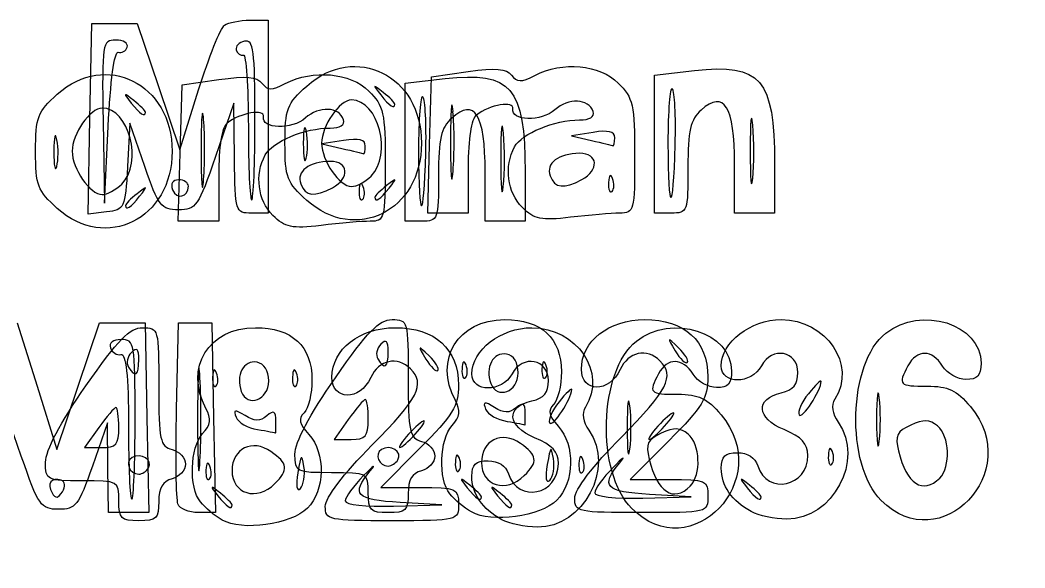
# Model space of a CAD drawing. Extents: x 2.03 to 5.39, y 7.1 to 8.91.
# Drawn here: x 4.788 to 5.291, y 7.105 to 7.379 of the extents above; entities that cross this region are included whole.
import ezdxf

# ---------------------------------------------------------------- set-up
doc = ezdxf.new("R2010")
doc.units = 0
doc.layers.add('Layer_1', color=7, linetype='CONTINUOUS')

msp = doc.modelspace()

# ---------------------------------------------------------------- linework, layer by layer
at = {"layer": 'Layer_1', "color": 7}
for p, q in [((4.823077, 7.329734), (4.824003, 7.377465)), ((4.824003, 7.377465), (4.835389, 7.377465)), ((4.835389, 7.377465), (4.846775, 7.377465)), ((4.846775, 7.377465), (4.85743, 7.345798)), ((4.90317, 7.37908), (4.912337, 7.379136)), ((4.912337, 7.379136), (4.912337, 7.330802)), ((4.837252, 7.363048), (4.837253, 7.363048)), ((4.994003, 7.350719), (5.012316, 7.353348)), ((5.10567, 7.351603), (5.125595, 7.353858)), ((4.868233, 7.312544), (4.869183, 7.346671)), ((4.869183, 7.346671), (4.887496, 7.3493)), ((4.98085, 7.347555), (5.000775, 7.34981)), ((4.98085, 7.312986), (4.98085, 7.347555)), ((4.993053, 7.316592), (4.994003, 7.350719)), ((5.10567, 7.317034), (5.10567, 7.351603)), ((4.85743, 7.345798), (4.868084, 7.314131)), ((4.868084, 7.314131), (4.877452, 7.344131)), ((4.895148, 7.337469), (4.885961, 7.310802)), ((4.895409, 7.309969), (4.895148, 7.337469)), ((4.97567, 7.337056), (4.97567, 7.337056)), ((4.85085, 7.333008), (4.85085, 7.333008)), ((5.004757, 7.333398), (5.004772, 7.333398)), ((4.822151, 7.282009), (4.823078, 7.329739)), ((4.823078, 7.329739), (4.823077, 7.329734)), ((4.829668, 7.328298), (4.830332, 7.287465)), ((4.843048, 7.327469), (4.841859, 7.305802)), ((4.850476, 7.305802), (4.843048, 7.327469)), ((4.879937, 7.32935), (4.879952, 7.32935)), ((4.90567, 7.329376), (4.90567, 7.329376)), ((4.912337, 7.330802), (4.912337, 7.282469)), ((5.154793, 7.326544), (5.154781, 7.326544)), ((4.830332, 7.287465), (4.832167, 7.325798)), ((4.93136, 7.323259), (4.93136, 7.323259)), ((5.029973, 7.322496), (5.029961, 7.322496)), ((5.074836, 7.322903), (5.064003, 7.321164)), ((4.80654, 7.31921), (4.806541, 7.31921)), ((4.950016, 7.318855), (4.939183, 7.317116)), ((4.939183, 7.317116), (4.949183, 7.314827)), ((4.992103, 7.282465), (4.993053, 7.316592)), ((5.064003, 7.321164), (5.074003, 7.318875)), ((5.08567, 7.32022), (5.08567, 7.32022)), ((5.10567, 7.282465), (5.10567, 7.317034)), ((5.10567, 7.317034), (5.10567, 7.317034)), ((5.115963, 7.316782), (5.115963, 7.316782)), ((4.867283, 7.278417), (4.868233, 7.312544)), ((4.96085, 7.316172), (4.96085, 7.316172)), ((4.98085, 7.278416), (4.98085, 7.312986)), ((4.98085, 7.312986), (4.98085, 7.312986)), ((4.991143, 7.312734), (4.991143, 7.312734)), ((5.14567, 7.282465), (5.14567, 7.307056)), ((5.16567, 7.307248), (5.16567, 7.282465)), ((5.012336, 7.30539), (5.012336, 7.282465)), ((5.02085, 7.278416), (5.02085, 7.303008)), ((5.04085, 7.303199), (5.04085, 7.278416)), ((4.838945, 7.296987), (4.838945, 7.296987)), ((4.887516, 7.301342), (4.887516, 7.278417)), ((4.963765, 7.301036), (4.963765, 7.301036)), ((5.069222, 7.299248), (5.069222, 7.299248)), ((5.084614, 7.299756), (5.084613, 7.299756)), ((4.872336, 7.295995), (4.872336, 7.295995)), ((4.944402, 7.2952), (4.944402, 7.2952)), ((4.959794, 7.295708), (4.959793, 7.295708)), ((4.972762, 7.294964), (4.972762, 7.294964)), ((4.847942, 7.290916), (4.847942, 7.290916)), ((4.931556, 7.288857), (4.931556, 7.288857)), ((4.806736, 7.284809), (4.806736, 7.284809)), ((4.831411, 7.283072), (4.822151, 7.282009)), ((4.912337, 7.282469), (4.904003, 7.282469)), ((4.914598, 7.281335), (4.914598, 7.281334)), ((5.00222, 7.282465), (4.992103, 7.282465)), ((5.012336, 7.282465), (5.00222, 7.282465)), ((5.039418, 7.285383), (5.039418, 7.285382)), ((5.114003, 7.282465), (5.10567, 7.282465)), ((5.15567, 7.282465), (5.14567, 7.282465)), ((5.16567, 7.282465), (5.15567, 7.282465)), ((4.8774, 7.278417), (4.867283, 7.278417)), ((4.887516, 7.278417), (4.8774, 7.278417)), ((4.989183, 7.278416), (4.98085, 7.278416)), ((5.03085, 7.278416), (5.02085, 7.278416)), ((5.04085, 7.278416), (5.03085, 7.278416)), ((4.786699, 7.227464), (4.796639, 7.195798)), ((4.817238, 7.195798), (4.827897, 7.227464)), ((4.827897, 7.227464), (4.839283, 7.227464)), ((4.839283, 7.227464), (4.850669, 7.227464)), ((4.850669, 7.227464), (4.851594, 7.179964)), ((4.866398, 7.184307), (4.867336, 7.227464)), ((4.867336, 7.227464), (4.875669, 7.227464)), ((4.875669, 7.227464), (4.884003, 7.227464)), ((4.884003, 7.227464), (4.884927, 7.179964)), ((4.972336, 7.213131), (4.972336, 7.213131)), ((4.992779, 7.210995), (4.992779, 7.210995)), ((5.117599, 7.215043), (5.117599, 7.215043)), ((4.847516, 7.209083), (4.847516, 7.209083)), ((5.01128, 7.206422), (5.01128, 7.206422)), ((5.05128, 7.206422), (5.05128, 7.206422)), ((4.88646, 7.202374), (4.88646, 7.202374)), ((4.92646, 7.202374), (4.92646, 7.202374)), ((5.037336, 7.202464), (5.037336, 7.202464)), ((4.796639, 7.195798), (4.806579, 7.164131)), ((4.806579, 7.164131), (4.817238, 7.195798)), ((4.878138, 7.199964), (4.878138, 7.199964)), ((4.912516, 7.198416), (4.912516, 7.198416)), ((5.189003, 7.198214), (5.189003, 7.198214)), ((5.064183, 7.194166), (5.064183, 7.194166)), ((4.788712, 7.160798), (4.779525, 7.187464)), ((5.093261, 7.185916), (5.093261, 7.185916)), ((5.218081, 7.189964), (5.218081, 7.189964)), ((5.040908, 7.182278), (5.040907, 7.182279)), ((4.831815, 7.177464), (4.824291, 7.155798)), ((4.832075, 7.154964), (4.831815, 7.177464)), ((4.84567, 7.179131), (4.84567, 7.179131)), ((4.851594, 7.179964), (4.852518, 7.132464)), ((4.884927, 7.179964), (4.885852, 7.132464)), ((4.916088, 7.17823), (4.916087, 7.178231)), ((4.952336, 7.179131), (4.945216, 7.169131)), ((4.962336, 7.179131), (4.962336, 7.179131)), ((5.11067, 7.175797), (5.11067, 7.175797)), ((4.827516, 7.175083), (4.820396, 7.165083)), ((4.837516, 7.175083), (4.837516, 7.175083)), ((4.98585, 7.171749), (4.98585, 7.171749)), ((4.945216, 7.169131), (4.953776, 7.169131)), ((5.11287, 7.168597), (5.093403, 7.14913)), ((4.820396, 7.165083), (4.828956, 7.165083)), ((4.98805, 7.164549), (4.968583, 7.145082)), ((5.194614, 7.163089), (5.194613, 7.163089)), ((4.883127, 7.155707), (4.883126, 7.155707)), ((4.930173, 7.155532), (4.930173, 7.155532)), ((4.977194, 7.1589), (4.977194, 7.1589)), ((5.007947, 7.159755), (5.007946, 7.159755)), ((5.054993, 7.15958), (5.054993, 7.15958)), ((5.069794, 7.159041), (5.069793, 7.159041)), ((4.832335, 7.132464), (4.832075, 7.154964)), ((4.852374, 7.154852), (4.852374, 7.154852)), ((5.040431, 7.151036), (5.040431, 7.151036)), ((4.808688, 7.148645), (4.808688, 7.148645)), ((4.915611, 7.146987), (4.915611, 7.146987)), ((5.093403, 7.14913), (5.11287, 7.14913)), ((5.123516, 7.14575), (5.123516, 7.145749)), ((5.248336, 7.149798), (5.248336, 7.149797)), ((4.962336, 7.142464), (4.962336, 7.142464)), ((4.968583, 7.145082), (4.98805, 7.145082)), ((5.124003, 7.140415), (5.10317, 7.141599)), ((5.10317, 7.141599), (5.10317, 7.141599)), ((4.837516, 7.138416), (4.837516, 7.138416)), ((4.867126, 7.136807), (4.867127, 7.136807)), ((4.894183, 7.136341), (4.894183, 7.136341)), ((4.94085, 7.135566), (4.94085, 7.135567)), ((4.975016, 7.135725), (4.999183, 7.136367)), ((4.999183, 7.136367), (4.97835, 7.137551)), ((4.97835, 7.137551), (4.97835, 7.137551)), ((5.019003, 7.140389), (5.019003, 7.140389)), ((5.034183, 7.136341), (5.034183, 7.136341)), ((5.06567, 7.139615), (5.06567, 7.139615)), ((5.099836, 7.139773), (5.124003, 7.140415)), ((5.159003, 7.140389), (5.159003, 7.140389)), ((5.219032, 7.138589), (5.219032, 7.138589)), ((4.842426, 7.132464), (4.832335, 7.132464)), ((4.852518, 7.132464), (4.842426, 7.132464)), ((4.885852, 7.132464), (4.877322, 7.132464)), ((5.014002, 7.132789), (5.014003, 7.132789)), ((5.094212, 7.13454), (5.094212, 7.134541)), ((5.154003, 7.132975), (5.154003, 7.13298)), ((4.889182, 7.128741), (4.889183, 7.128741)), ((5.029183, 7.128927), (5.029183, 7.128932))]:
    msp.add_line(p, q, dxfattribs=at)
for points in [[(4.890412, 7.37658), (4.892387, 7.377927), (4.898128, 7.379052), (4.90317, 7.37908)], [(4.877452, 7.344131), (4.882604, 7.360631), (4.888436, 7.375233), (4.890412, 7.37658)], [(4.835947, 7.369131), (4.829252, 7.369131), (4.829027, 7.367666), (4.829668, 7.328298)], [(4.841697, 7.365548), (4.842354, 7.367519), (4.839767, 7.369131), (4.835947, 7.369131)], [(4.900494, 7.368542), (4.897647, 7.36795), (4.895772, 7.365965), (4.896327, 7.364131)], [(4.90567, 7.329376), (4.90567, 7.363997), (4.904946, 7.369469), (4.900494, 7.368542)], [(4.931556, 7.346071), (4.955908, 7.36783), (4.989003, 7.351349), (4.989003, 7.317464)], [(4.806736, 7.342023), (4.831088, 7.363781), (4.864183, 7.347301), (4.864183, 7.313416)], [(4.832167, 7.325798), (4.833251, 7.348417), (4.835335, 7.363687), (4.837252, 7.363048)], [(4.837253, 7.363048), (4.839041, 7.362452), (4.841041, 7.363577), (4.841697, 7.365548)], [(4.896327, 7.364131), (4.896883, 7.362298), (4.898461, 7.361173), (4.899836, 7.361631)], [(4.899836, 7.361631), (4.901211, 7.362089), (4.902336, 7.345965), (4.902336, 7.325798)], [(5.04567, 7.351413), (5.059618, 7.358588), (5.078204, 7.3569), (5.087488, 7.347616)], [(5.125595, 7.353858), (5.158803, 7.357615), (5.16567, 7.349628), (5.16567, 7.307248)], [(4.92085, 7.347365), (4.934798, 7.35454), (4.953384, 7.352852), (4.962668, 7.343568)], [(5.000775, 7.34981), (5.033983, 7.353567), (5.04085, 7.34558), (5.04085, 7.303199)], [(5.012316, 7.353348), (5.026106, 7.355328), (5.031456, 7.354884), (5.033982, 7.351552)], [(4.887496, 7.3493), (4.901286, 7.35128), (4.906636, 7.350836), (4.909162, 7.347504)], [(4.909162, 7.347504), (4.911915, 7.343873), (4.914012, 7.343848), (4.92085, 7.347365)], [(4.969836, 7.342889), (4.964549, 7.347036), (4.964432, 7.346918), (4.968578, 7.341631)], [(5.033982, 7.351552), (5.036735, 7.347921), (5.038832, 7.347896), (5.04567, 7.351413)], [(5.087488, 7.347616), (5.094898, 7.340206), (5.09567, 7.336748), (5.09567, 7.310949)], [(4.79585, 7.313416), (4.79585, 7.330528), (4.79687, 7.333207), (4.806736, 7.342023)], [(4.845016, 7.338841), (4.839729, 7.342987), (4.839612, 7.34287), (4.843758, 7.337583)], [(4.92067, 7.317464), (4.92067, 7.334576), (4.92169, 7.337255), (4.931556, 7.346071)], [(4.962668, 7.343568), (4.970078, 7.336158), (4.97085, 7.3327), (4.97085, 7.306901)], [(4.968578, 7.341631), (4.972932, 7.336078), (4.97567, 7.334313), (4.97567, 7.337056)], [(4.97567, 7.337056), (4.97567, 7.337748), (4.973045, 7.340373), (4.969836, 7.342889)], [(4.989671, 7.340706), (4.988486, 7.341892), (4.987516, 7.329611), (4.987516, 7.313417)], [(5.114491, 7.344754), (5.113306, 7.34594), (5.112336, 7.33366), (5.112336, 7.317465)], [(5.115963, 7.316782), (5.116339, 7.330981), (5.115676, 7.343569), (5.114491, 7.344754)], [(5.14567, 7.307056), (5.14567, 7.335846), (5.140365, 7.344413), (5.12894, 7.334075)], [(4.843758, 7.337583), (4.848112, 7.33203), (4.85085, 7.330264), (4.85085, 7.333008)], [(4.85085, 7.333008), (4.85085, 7.3337), (4.848225, 7.336325), (4.845016, 7.338841)], [(4.879952, 7.32935), (4.879253, 7.337086), (4.878689, 7.329917), (4.8787, 7.313416)], [(4.953954, 7.339131), (4.947958, 7.339131), (4.939003, 7.326153), (4.939003, 7.317464)], [(4.963765, 7.301036), (4.974524, 7.311795), (4.967484, 7.339131), (4.953954, 7.339131)], [(4.991143, 7.312734), (4.991519, 7.326933), (4.990856, 7.339521), (4.989671, 7.340706)], [(5.004772, 7.333398), (5.004073, 7.341134), (5.003509, 7.333965), (5.00352, 7.317464)], [(5.02085, 7.303008), (5.02085, 7.331798), (5.015545, 7.340365), (5.00412, 7.330027)], [(5.034722, 7.334702), (5.035531, 7.338915), (5.023174, 7.336794), (5.016503, 7.331575)], [(5.074838, 7.333297), (5.072667, 7.339818), (5.062459, 7.340275), (5.055697, 7.334155)], [(4.829134, 7.335083), (4.823138, 7.335083), (4.814183, 7.322105), (4.814183, 7.313416)], [(4.838945, 7.296987), (4.849704, 7.307747), (4.842664, 7.335083), (4.829134, 7.335083)], [(4.909902, 7.330654), (4.910711, 7.334867), (4.898354, 7.332746), (4.891683, 7.327527)], [(4.950018, 7.329249), (4.947847, 7.33577), (4.937639, 7.336227), (4.930877, 7.330107)], [(5.004791, 7.303398), (5.00548, 7.312162), (5.005472, 7.325662), (5.004757, 7.333398)], [(5.016503, 7.331575), (5.01389, 7.32953), (5.012336, 7.319769), (5.012336, 7.30539)], [(5.055697, 7.334155), (5.049067, 7.328155), (5.033543, 7.32856), (5.034722, 7.334702)], [(5.068112, 7.329131), (5.07312, 7.329131), (5.075694, 7.330725), (5.074838, 7.333297)], [(5.12894, 7.334075), (5.123582, 7.329226), (5.122336, 7.323793), (5.122336, 7.305281)], [(5.154781, 7.326544), (5.154077, 7.334384), (5.153491, 7.328798), (5.153479, 7.314132)], [(4.879971, 7.29935), (4.88066, 7.308114), (4.880652, 7.321614), (4.879937, 7.32935)], [(4.891683, 7.327527), (4.88907, 7.325482), (4.887516, 7.315721), (4.887516, 7.301342)], [(4.904003, 7.289131), (4.90492, 7.289131), (4.90567, 7.307241), (4.90567, 7.329376)], [(4.930877, 7.330107), (4.924247, 7.324107), (4.908723, 7.324512), (4.909902, 7.330654)], [(4.93136, 7.323259), (4.930563, 7.327405), (4.929881, 7.324797), (4.929844, 7.317464)], [(4.943292, 7.325083), (4.9483, 7.325083), (4.950874, 7.326677), (4.950018, 7.329249)], [(5.00412, 7.330027), (4.998762, 7.325178), (4.997516, 7.319745), (4.997516, 7.301233)], [(5.029961, 7.322496), (5.029257, 7.330336), (5.028671, 7.32475), (5.028659, 7.310084)], [(5.035599, 7.315666), (5.039196, 7.322387), (5.055481, 7.329131), (5.068112, 7.329131)], [(5.154759, 7.299877), (5.155476, 7.306704), (5.155485, 7.318704), (5.154793, 7.326544)], [(4.806541, 7.31921), (4.805743, 7.323357), (4.805061, 7.320749), (4.805024, 7.313416)], [(4.902336, 7.325798), (4.902336, 7.305631), (4.903086, 7.289131), (4.904003, 7.289131)], [(4.910779, 7.311618), (4.914376, 7.318338), (4.930661, 7.325083), (4.943292, 7.325083)], [(4.931293, 7.309925), (4.932128, 7.313112), (4.932158, 7.319112), (4.93136, 7.323259)], [(5.029939, 7.295829), (5.030656, 7.302655), (5.030665, 7.314655), (5.029973, 7.322496)], [(5.08567, 7.32022), (5.08567, 7.323344), (5.082489, 7.324132), (5.074836, 7.322903)], [(4.806473, 7.305877), (4.807308, 7.309064), (4.807338, 7.315064), (4.80654, 7.31921)], [(4.931556, 7.288857), (4.921689, 7.297673), (4.92067, 7.300352), (4.92067, 7.317464)], [(4.929844, 7.317464), (4.92981, 7.310131), (4.930459, 7.306738), (4.931293, 7.309925)], [(4.989003, 7.317464), (4.989003, 7.283579), (4.955908, 7.267099), (4.931556, 7.288857)], [(4.939003, 7.317464), (4.939003, 7.308775), (4.947958, 7.295797), (4.953954, 7.295797)], [(4.96085, 7.316172), (4.96085, 7.319296), (4.957669, 7.320084), (4.950016, 7.318855)], [(5.00352, 7.317464), (5.00352, 7.300964), (5.004102, 7.294634), (5.004791, 7.303398)], [(5.074003, 7.318875), (5.079503, 7.317616), (5.084378, 7.316409), (5.084836, 7.316192)], [(5.084836, 7.316192), (5.085295, 7.315975), (5.08567, 7.317788), (5.08567, 7.32022)], [(5.112336, 7.317465), (5.112336, 7.281536), (5.115017, 7.281031), (5.115963, 7.316782)], [(4.806736, 7.284809), (4.796869, 7.293625), (4.79585, 7.296304), (4.79585, 7.313416)], [(4.805024, 7.313416), (4.80499, 7.306083), (4.805639, 7.30269), (4.806473, 7.305877)], [(4.864183, 7.313416), (4.864183, 7.279531), (4.831088, 7.263051), (4.806736, 7.284809)], [(4.814183, 7.313416), (4.814183, 7.304727), (4.823138, 7.291749), (4.829134, 7.291749)], [(4.8787, 7.313416), (4.8787, 7.296916), (4.879282, 7.290586), (4.879971, 7.29935)], [(4.914598, 7.281334), (4.907046, 7.288886), (4.905438, 7.301638), (4.910779, 7.311618)], [(4.949183, 7.314827), (4.954683, 7.313568), (4.959558, 7.312361), (4.960016, 7.312144)], [(4.960016, 7.312144), (4.960475, 7.311927), (4.96085, 7.31374), (4.96085, 7.316172)], [(4.987516, 7.313417), (4.987516, 7.277488), (4.990197, 7.276983), (4.991143, 7.312734)], [(5.039418, 7.285382), (5.031866, 7.292934), (5.030258, 7.305686), (5.035599, 7.315666)], [(5.06817, 7.312413), (5.057523, 7.312335), (5.05102, 7.30737), (5.053413, 7.301134)], [(5.069222, 7.299248), (5.078121, 7.304011), (5.077445, 7.312476), (5.06817, 7.312413)], [(5.153479, 7.314132), (5.153479, 7.299465), (5.154043, 7.29305), (5.154759, 7.299877)], [(4.885961, 7.310802), (4.877386, 7.285914), (4.876144, 7.284136), (4.867339, 7.284136)], [(4.904003, 7.282469), (4.895809, 7.282469), (4.895666, 7.282928), (4.895409, 7.309969)], [(4.94335, 7.308365), (4.932703, 7.308287), (4.9262, 7.303322), (4.928593, 7.297086)], [(4.944402, 7.2952), (4.953301, 7.299963), (4.952625, 7.308428), (4.94335, 7.308365)], [(4.97085, 7.306901), (4.97085, 7.279592), (4.97054, 7.278415), (4.96335, 7.278387)], [(5.028659, 7.310084), (5.028659, 7.295417), (5.029224, 7.289002), (5.029939, 7.295829)], [(5.09567, 7.310949), (5.09567, 7.28364), (5.09536, 7.282463), (5.08817, 7.282435)], [(4.841859, 7.305802), (4.840714, 7.284927), (4.840332, 7.284097), (4.831411, 7.283072)], [(4.867339, 7.284136), (4.858711, 7.284136), (4.857269, 7.285989), (4.850476, 7.305802)], [(5.084613, 7.299756), (5.083549, 7.302415), (5.082759, 7.301625), (5.082599, 7.297742)], [(5.122336, 7.305281), (5.122336, 7.283166), (5.12208, 7.282465), (5.114003, 7.282465)], [(4.829134, 7.291749), (4.831649, 7.291749), (4.836064, 7.294106), (4.838945, 7.296987)], [(4.847942, 7.290916), (4.852088, 7.296203), (4.85197, 7.296321), (4.846683, 7.292175)], [(4.867441, 7.299131), (4.864467, 7.299131), (4.863296, 7.297176), (4.864457, 7.29415)], [(4.872336, 7.295995), (4.872336, 7.29772), (4.870133, 7.299131), (4.867441, 7.299131)], [(4.928593, 7.297086), (4.930969, 7.290892), (4.935371, 7.290367), (4.944402, 7.2952)], [(4.953954, 7.295797), (4.956469, 7.295797), (4.960884, 7.298155), (4.963765, 7.301036)], [(4.959793, 7.295708), (4.958729, 7.298367), (4.957939, 7.297577), (4.957779, 7.293694)], [(4.972762, 7.294964), (4.976908, 7.300251), (4.97679, 7.300369), (4.971503, 7.296223)], [(4.997516, 7.301233), (4.997516, 7.279118), (4.99726, 7.278416), (4.989183, 7.278416)], [(5.053413, 7.301134), (5.055789, 7.29494), (5.060191, 7.294415), (5.069222, 7.299248)], [(5.082599, 7.297742), (5.082456, 7.294228), (5.083243, 7.292259), (5.08435, 7.293367)], [(5.08435, 7.293367), (5.085458, 7.294475), (5.085576, 7.29735), (5.084614, 7.299756)], [(4.846683, 7.292175), (4.843475, 7.289658), (4.84085, 7.287033), (4.84085, 7.286341)], [(4.864457, 7.29415), (4.866425, 7.289023), (4.872336, 7.290407), (4.872336, 7.295995)], [(4.957779, 7.293694), (4.957636, 7.29018), (4.958423, 7.288211), (4.95953, 7.289319)], [(4.95953, 7.289319), (4.960638, 7.290427), (4.960756, 7.293301), (4.959794, 7.295708)], [(4.971503, 7.296223), (4.968295, 7.293706), (4.96567, 7.291081), (4.96567, 7.290389)], [(4.96567, 7.290389), (4.96567, 7.287646), (4.968407, 7.289412), (4.972762, 7.294964)], [(4.84085, 7.286341), (4.84085, 7.283598), (4.843587, 7.285363), (4.847942, 7.290916)], [(4.938765, 7.276306), (4.924164, 7.274551), (4.92065, 7.275282), (4.914598, 7.281335)], [(5.063585, 7.280354), (5.048984, 7.278599), (5.04547, 7.27933), (5.039418, 7.285383)], [(5.08817, 7.282435), (5.084045, 7.282424), (5.072981, 7.281483), (5.063585, 7.280354)], [(4.96335, 7.278387), (4.959225, 7.278376), (4.948161, 7.277435), (4.938765, 7.276306)], [(5.221344, 7.222399), (5.239093, 7.23636), (5.269003, 7.226906), (5.269003, 7.207334)], [(5.096524, 7.218351), (5.114273, 7.232312), (5.144183, 7.222858), (5.144183, 7.203286)], [(4.945904, 7.20005), (4.961922, 7.223072), (4.967825, 7.229131), (4.974237, 7.229131)], [(4.974237, 7.229131), (4.982206, 7.229131), (4.982336, 7.228654), (4.982336, 7.19952)], [(5.005935, 7.188634), (4.994981, 7.209102), (5.007214, 7.229131), (5.030669, 7.229131)], [(5.030669, 7.229131), (5.049016, 7.229131), (5.059003, 7.219921), (5.059003, 7.203001)], [(5.069003, 7.204282), (5.069003, 7.218299), (5.082807, 7.22913), (5.10067, 7.22913)], [(5.10067, 7.22913), (5.120613, 7.22913), (5.132336, 7.218499), (5.132336, 7.200415)], [(5.139003, 7.205944), (5.139003, 7.217809), (5.153649, 7.229126), (5.169003, 7.229126)], [(5.169003, 7.229126), (5.191542, 7.229126), (5.206772, 7.206566), (5.195868, 7.189333)], [(4.821084, 7.196002), (4.837102, 7.219024), (4.843005, 7.225083), (4.849417, 7.225083)], [(4.849417, 7.225083), (4.857386, 7.225083), (4.857516, 7.224606), (4.857516, 7.195471)], [(4.881115, 7.184586), (4.870161, 7.205054), (4.882394, 7.225083), (4.905849, 7.225083)], [(4.905849, 7.225083), (4.924196, 7.225083), (4.934183, 7.215873), (4.934183, 7.198953)], [(4.944183, 7.200234), (4.944183, 7.214251), (4.957987, 7.225082), (4.97585, 7.225082)], [(4.97585, 7.225082), (4.995793, 7.225082), (5.007516, 7.214451), (5.007516, 7.196367)], [(5.014183, 7.201896), (5.014183, 7.213761), (5.028829, 7.225078), (5.044183, 7.225078)], [(5.044183, 7.225078), (5.066722, 7.225078), (5.081952, 7.202518), (5.071048, 7.185285)], [(5.219032, 7.138589), (5.201075, 7.156546), (5.202483, 7.207563), (5.221344, 7.222399)], [(4.838725, 7.219131), (4.834577, 7.219131), (4.832396, 7.217453), (4.833308, 7.214964)], [(4.84567, 7.179131), (4.84567, 7.217442), (4.845376, 7.219131), (4.838725, 7.219131)], [(4.968627, 7.216755), (4.966587, 7.214714), (4.965925, 7.211414), (4.967157, 7.209421)], [(4.972336, 7.213131), (4.972336, 7.218516), (4.971351, 7.219478), (4.968627, 7.216755)], [(4.992779, 7.210995), (4.987039, 7.216493), (4.986968, 7.216422), (4.991184, 7.209401)], [(5.094212, 7.134541), (5.076255, 7.152497), (5.077663, 7.203514), (5.096524, 7.218351)], [(5.117599, 7.215043), (5.111859, 7.220541), (5.111788, 7.22047), (5.116004, 7.213449)], [(5.177336, 7.202614), (5.177336, 7.213466), (5.164394, 7.21587), (5.159111, 7.206)], [(4.833308, 7.214964), (4.834148, 7.212672), (4.836524, 7.211172), (4.838586, 7.211631)], [(4.838586, 7.211631), (4.841187, 7.212209), (4.842336, 7.20123), (4.842336, 7.175797)], [(4.843807, 7.212706), (4.841767, 7.210666), (4.841105, 7.207366), (4.842337, 7.205373)], [(4.847516, 7.209083), (4.847516, 7.214467), (4.846531, 7.21543), (4.843807, 7.212706)], [(4.878138, 7.199964), (4.877486, 7.211422), (4.876954, 7.202047), (4.876954, 7.179131)], [(4.983516, 7.204416), (4.97694, 7.210992), (4.967625, 7.208967), (4.963576, 7.200083)], [(4.967157, 7.209421), (4.970605, 7.203842), (4.972336, 7.205082), (4.972336, 7.213131)], [(4.997192, 7.203647), (4.998068, 7.204524), (4.996083, 7.207831), (4.992779, 7.210995)], [(5.031493, 7.211831), (5.024895, 7.213102), (5.020604, 7.205121), (5.023636, 7.197218)], [(5.037336, 7.202464), (5.037336, 7.207669), (5.035183, 7.211121), (5.031493, 7.211831)], [(5.052516, 7.198566), (5.052516, 7.209418), (5.039574, 7.211822), (5.034291, 7.201952)], [(5.108336, 7.208464), (5.10176, 7.21504), (5.092445, 7.213016), (5.088396, 7.204131)], [(5.116004, 7.213449), (5.118431, 7.209407), (5.121135, 7.206818), (5.122012, 7.207695)], [(5.122012, 7.207695), (5.122888, 7.208572), (5.120903, 7.211879), (5.117599, 7.215043)], [(5.249777, 7.205797), (5.244501, 7.214245), (5.236909, 7.214341), (5.232454, 7.206016)], [(4.842337, 7.205373), (4.845785, 7.199794), (4.847516, 7.201034), (4.847516, 7.209083)], [(4.906673, 7.207783), (4.900075, 7.209054), (4.895784, 7.201073), (4.898816, 7.19317)], [(4.912516, 7.198416), (4.912516, 7.203621), (4.910363, 7.207073), (4.906673, 7.207783)], [(4.991184, 7.209401), (4.993611, 7.205359), (4.996315, 7.20277), (4.997192, 7.203647)], [(5.01128, 7.206422), (5.010215, 7.209082), (5.009426, 7.208292), (5.009266, 7.204409)], [(5.011017, 7.200034), (5.012125, 7.201141), (5.012243, 7.204016), (5.01128, 7.206422)], [(5.05128, 7.206422), (5.050215, 7.209082), (5.049426, 7.208292), (5.049266, 7.204409)], [(5.051017, 7.200034), (5.052125, 7.201141), (5.052243, 7.204016), (5.05128, 7.206422)], [(5.089003, 7.170285), (5.11228, 7.193747), (5.115902, 7.200899), (5.108336, 7.208464)], [(5.124957, 7.201749), (5.119681, 7.210197), (5.112089, 7.210293), (5.107634, 7.201968)], [(5.159111, 7.206), (5.154084, 7.196606), (5.139003, 7.196568), (5.139003, 7.205944)], [(5.232454, 7.206016), (5.227308, 7.196402), (5.227875, 7.195797), (5.24204, 7.195797)], [(5.269003, 7.207334), (5.269003, 7.201039), (5.267251, 7.199131), (5.261471, 7.199131)], [(4.88646, 7.202374), (4.885396, 7.205033), (4.884606, 7.204244), (4.884446, 7.20036)], [(4.886197, 7.195985), (4.887305, 7.197093), (4.887423, 7.199968), (4.88646, 7.202374)], [(4.92646, 7.202374), (4.925396, 7.205033), (4.924606, 7.204244), (4.924446, 7.20036)], [(4.926197, 7.195985), (4.927305, 7.197093), (4.927423, 7.199968), (4.92646, 7.202374)], [(4.964183, 7.166237), (4.98746, 7.189699), (4.991082, 7.196851), (4.983516, 7.204416)], [(5.009266, 7.204409), (5.009123, 7.200895), (5.009909, 7.198926), (5.011017, 7.200034)], [(5.034291, 7.201952), (5.029264, 7.192558), (5.014183, 7.19252), (5.014183, 7.201896)], [(5.023636, 7.197218), (5.026815, 7.188933), (5.037336, 7.192962), (5.037336, 7.202464)], [(5.049266, 7.204409), (5.049123, 7.200895), (5.049909, 7.198926), (5.051017, 7.200034)], [(5.059003, 7.203001), (5.059003, 7.196106), (5.057238, 7.1887), (5.055081, 7.186543)], [(5.088396, 7.204131), (5.083029, 7.192351), (5.069003, 7.19246), (5.069003, 7.204282)], [(5.107634, 7.201968), (5.102488, 7.192353), (5.103055, 7.191749), (5.11722, 7.191749)], [(5.136651, 7.195083), (5.132509, 7.195083), (5.127246, 7.198083), (5.124957, 7.201749)], [(5.144183, 7.203286), (5.144183, 7.196991), (5.142431, 7.195083), (5.136651, 7.195083)], [(5.169021, 7.192468), (5.175095, 7.193902), (5.177336, 7.196637), (5.177336, 7.202614)], [(5.261471, 7.199131), (5.257329, 7.199131), (5.252066, 7.202131), (5.249777, 7.205797)], [(4.80085, 7.157669), (4.80085, 7.163574), (4.808171, 7.177444), (4.821084, 7.196002)], [(4.878138, 7.158297), (4.878789, 7.169756), (4.878789, 7.188506), (4.878138, 7.199964)], [(4.884446, 7.20036), (4.884303, 7.196847), (4.885089, 7.194878), (4.886197, 7.195985)], [(4.898816, 7.19317), (4.901995, 7.184885), (4.912516, 7.188914), (4.912516, 7.198416)], [(4.924446, 7.20036), (4.924303, 7.196847), (4.925089, 7.194878), (4.926197, 7.195985)], [(4.92567, 7.161717), (4.92567, 7.167622), (4.932991, 7.181492), (4.945904, 7.20005)], [(4.934183, 7.198953), (4.934183, 7.192058), (4.932418, 7.184651), (4.930261, 7.182495)], [(4.963576, 7.200083), (4.958209, 7.188303), (4.944183, 7.188412), (4.944183, 7.200234)], [(4.982336, 7.19952), (4.982336, 7.172712), (4.982967, 7.169743), (4.989003, 7.168165)], [(5.007516, 7.196367), (5.007516, 7.185753), (5.004778, 7.181278), (4.98805, 7.164549)], [(5.044201, 7.18842), (5.050275, 7.189854), (5.052516, 7.192589), (5.052516, 7.198566)], [(5.132336, 7.200415), (5.132336, 7.189801), (5.129598, 7.185326), (5.11287, 7.168597)], [(5.177994, 7.181399), (5.179466, 7.179018), (5.189003, 7.193585), (5.189003, 7.198214)], [(5.189003, 7.198214), (5.189003, 7.199124), (5.186142, 7.196336), (5.182644, 7.192017)], [(5.218081, 7.189964), (5.217342, 7.195922), (5.216737, 7.191047), (5.216737, 7.179131)], [(5.24204, 7.195797), (5.252506, 7.195797), (5.256779, 7.193774), (5.263707, 7.185541)], [(4.857516, 7.195471), (4.857516, 7.168664), (4.858147, 7.165695), (4.864183, 7.164117)], [(5.053174, 7.177351), (5.054646, 7.17497), (5.064183, 7.189537), (5.064183, 7.194166)], [(5.064183, 7.194166), (5.064183, 7.195076), (5.061322, 7.192288), (5.057824, 7.187969)], [(5.093261, 7.185916), (5.092522, 7.191874), (5.091917, 7.186999), (5.091917, 7.175083)], [(5.11722, 7.191749), (5.127686, 7.191749), (5.131959, 7.189726), (5.138887, 7.181493)], [(5.170413, 7.174023), (5.156561, 7.179811), (5.155841, 7.189357), (5.169021, 7.192468)], [(5.182644, 7.192017), (5.179147, 7.187698), (5.177055, 7.18292), (5.177994, 7.181399)], [(4.960897, 7.189131), (4.960104, 7.189131), (4.956253, 7.184631), (4.952336, 7.179131)], [(4.962336, 7.179131), (4.962336, 7.184631), (4.961688, 7.189131), (4.960897, 7.189131)], [(5.004268, 7.176091), (5.008339, 7.180589), (5.008717, 7.183436), (5.005935, 7.188634)], [(5.025522, 7.185115), (5.020407, 7.18831), (5.019586, 7.188155), (5.021075, 7.184275)], [(5.045593, 7.169975), (5.031741, 7.175763), (5.031021, 7.185309), (5.044201, 7.18842)], [(5.040907, 7.182279), (5.040907, 7.187382), (5.039938, 7.187957), (5.036351, 7.184979)], [(5.055081, 7.186543), (5.052075, 7.183537), (5.05262, 7.181009), (5.057415, 7.17571)], [(5.057824, 7.187969), (5.054327, 7.18365), (5.052235, 7.178872), (5.053174, 7.177351)], [(5.093261, 7.164249), (5.094, 7.170208), (5.094, 7.179958), (5.093261, 7.185916)], [(5.195868, 7.189333), (5.193892, 7.18621), (5.19449, 7.182178), (5.197586, 7.177758)], [(5.218081, 7.168297), (5.21882, 7.174256), (5.21882, 7.184006), (5.218081, 7.189964)], [(4.836077, 7.185083), (4.835284, 7.185083), (4.831433, 7.180583), (4.827516, 7.175083)], [(4.837516, 7.175083), (4.837516, 7.180583), (4.836869, 7.185083), (4.836077, 7.185083)], [(4.867127, 7.136807), (4.86621, 7.139196), (4.865883, 7.160571), (4.866398, 7.184307)], [(4.879448, 7.172043), (4.883519, 7.17654), (4.883897, 7.179388), (4.881115, 7.184586)], [(4.900702, 7.181067), (4.895587, 7.184262), (4.894766, 7.184107), (4.896255, 7.180227)], [(4.911531, 7.180931), (4.908127, 7.178106), (4.905389, 7.17814), (4.900702, 7.181067)], [(4.916087, 7.178231), (4.916087, 7.183334), (4.915119, 7.183908), (4.911531, 7.180931)], [(4.930261, 7.182495), (4.927255, 7.179489), (4.9278, 7.176961), (4.932595, 7.171662)], [(5.021075, 7.184275), (5.022079, 7.181659), (5.026898, 7.178905), (5.031785, 7.178157)], [(5.036351, 7.184979), (5.032947, 7.182154), (5.030209, 7.182188), (5.025522, 7.185115)], [(5.040788, 7.176296), (5.040855, 7.176021), (5.040908, 7.178713), (5.040908, 7.182278)], [(5.071048, 7.185285), (5.069072, 7.182161), (5.06967, 7.17813), (5.072766, 7.17371)], [(5.138887, 7.181493), (5.166142, 7.149102), (5.123972, 7.104781), (5.094212, 7.13454)], [(5.115036, 7.182464), (5.11412, 7.182464), (5.110655, 7.179464), (5.107336, 7.175797)], [(5.11067, 7.175797), (5.113988, 7.179464), (5.115953, 7.182464), (5.115036, 7.182464)], [(5.263707, 7.185541), (5.290962, 7.15315), (5.248792, 7.108829), (5.219032, 7.138589)], [(4.842336, 7.175797), (4.842336, 7.155631), (4.843086, 7.139131), (4.844003, 7.139131)], [(4.844003, 7.139131), (4.84492, 7.139131), (4.84567, 7.157131), (4.84567, 7.179131)], [(4.876954, 7.179131), (4.876954, 7.156214), (4.877486, 7.146839), (4.878138, 7.158297)], [(4.896255, 7.180227), (4.897259, 7.17761), (4.902078, 7.174857), (4.906965, 7.174108)], [(4.915968, 7.172248), (4.916035, 7.171973), (4.916088, 7.174665), (4.916088, 7.17823)], [(4.953776, 7.169131), (4.961065, 7.169131), (4.962336, 7.170616), (4.962336, 7.179131)], [(4.990216, 7.178416), (4.9893, 7.178416), (4.985835, 7.175416), (4.982516, 7.171749)], [(4.98585, 7.171749), (4.989168, 7.175416), (4.991133, 7.178416), (4.990216, 7.178416)], [(5.003169, 7.141849), (4.997334, 7.149164), (4.997975, 7.169137), (5.004268, 7.176091)], [(5.031785, 7.178157), (5.036671, 7.177408), (5.040723, 7.17657), (5.040788, 7.176296)], [(5.057415, 7.17571), (5.065931, 7.166301), (5.065573, 7.147553), (5.056709, 7.138689)], [(5.107336, 7.175797), (5.104018, 7.172131), (5.102053, 7.169131), (5.10297, 7.169131)], [(5.10297, 7.169131), (5.103886, 7.169131), (5.107351, 7.172131), (5.11067, 7.175797)], [(5.197586, 7.177758), (5.210744, 7.158972), (5.194803, 7.129017), (5.171759, 7.129227)], [(5.216737, 7.179131), (5.216737, 7.167214), (5.217341, 7.162339), (5.218081, 7.168297)], [(5.233831, 7.176326), (5.226912, 7.173174), (5.225891, 7.171002), (5.227723, 7.163336)], [(5.247237, 7.175879), (5.243321, 7.179129), (5.240211, 7.179233), (5.233831, 7.176326)], [(5.248336, 7.149797), (5.253963, 7.155424), (5.253314, 7.170837), (5.247237, 7.175879)], [(4.828956, 7.165083), (4.836245, 7.165083), (4.837516, 7.166568), (4.837516, 7.175083)], [(4.878349, 7.137801), (4.872514, 7.145116), (4.873155, 7.165089), (4.879448, 7.172043)], [(4.906965, 7.174108), (4.911851, 7.17336), (4.915903, 7.172522), (4.915968, 7.172248)], [(4.932595, 7.171662), (4.941111, 7.162252), (4.940753, 7.143505), (4.931889, 7.134641)], [(4.982516, 7.171749), (4.979198, 7.168083), (4.977233, 7.165083), (4.97815, 7.165083)], [(4.97815, 7.165083), (4.979066, 7.165083), (4.982531, 7.168083), (4.98585, 7.171749)], [(5.038487, 7.167117), (5.029212, 7.173613), (5.019003, 7.168639), (5.019003, 7.157625)], [(5.072766, 7.17371), (5.085924, 7.154924), (5.069983, 7.124969), (5.046939, 7.125179)], [(5.091917, 7.175083), (5.091917, 7.163166), (5.092521, 7.158291), (5.093261, 7.164249)], [(5.109011, 7.172278), (5.102092, 7.169125), (5.101071, 7.166954), (5.102903, 7.159288)], [(5.122417, 7.171831), (5.118501, 7.175081), (5.115391, 7.175185), (5.109011, 7.172278)], [(5.123516, 7.145749), (5.129143, 7.151376), (5.128494, 7.166789), (5.122417, 7.171831)], [(5.182336, 7.161161), (5.182336, 7.167049), (5.179321, 7.170301), (5.170413, 7.174023)], [(4.913667, 7.163068), (4.904392, 7.169565), (4.894183, 7.164591), (4.894183, 7.153577)], [(4.94085, 7.135567), (4.94085, 7.139958), (4.949854, 7.151794), (4.964183, 7.166237)], [(4.977194, 7.1589), (4.979659, 7.162889), (4.973389, 7.166841), (4.968949, 7.164097)], [(4.989003, 7.168165), (4.99267, 7.167206), (4.99567, 7.163891), (4.99567, 7.160797)], [(5.040431, 7.151036), (5.047417, 7.158021), (5.047042, 7.161125), (5.038487, 7.167117)], [(5.057516, 7.157113), (5.057516, 7.163001), (5.054501, 7.166253), (5.045593, 7.169975)], [(5.054993, 7.15958), (5.053944, 7.166252), (5.053474, 7.165782), (5.05194, 7.156526)], [(5.06567, 7.139615), (5.06567, 7.144006), (5.074674, 7.155842), (5.089003, 7.170285)], [(5.194613, 7.163089), (5.193549, 7.165748), (5.192759, 7.164958), (5.192599, 7.161075)], [(4.807333, 7.134131), (4.798528, 7.134131), (4.797286, 7.13591), (4.788712, 7.160798)], [(4.852374, 7.154852), (4.854839, 7.158841), (4.848569, 7.162793), (4.844129, 7.160049)], [(4.864183, 7.164117), (4.86785, 7.163158), (4.87085, 7.159843), (4.87085, 7.156749)], [(4.915611, 7.146987), (4.922597, 7.153973), (4.922222, 7.157077), (4.913667, 7.163068)], [(4.944003, 7.152464), (4.926184, 7.152464), (4.92567, 7.152723), (4.92567, 7.161717)], [(4.930173, 7.155532), (4.929125, 7.162204), (4.928654, 7.161734), (4.92712, 7.152478)], [(4.968949, 7.164097), (4.965221, 7.161793), (4.967668, 7.155797), (4.972336, 7.155797)], [(4.99567, 7.160797), (4.99567, 7.157704), (4.99267, 7.154389), (4.989003, 7.15343)], [(5.007946, 7.159755), (5.006882, 7.162414), (5.006092, 7.161624), (5.005932, 7.157741)], [(5.069793, 7.159041), (5.068729, 7.1617), (5.067939, 7.16091), (5.067779, 7.157027)], [(5.08817, 7.15741), (5.091378, 7.161283), (5.089878, 7.160231), (5.084836, 7.155072)], [(5.139003, 7.154768), (5.139003, 7.160698), (5.140864, 7.162464), (5.147112, 7.162464)], [(5.147112, 7.162464), (5.152222, 7.162464), (5.155983, 7.160062), (5.157282, 7.155968)], [(5.157282, 7.155968), (5.161995, 7.14112), (5.182336, 7.145336), (5.182336, 7.161161)], [(5.192599, 7.161075), (5.192456, 7.157561), (5.193243, 7.155593), (5.19435, 7.1567)], [(5.19435, 7.1567), (5.195458, 7.157808), (5.195576, 7.160683), (5.194614, 7.163089)], [(5.227723, 7.163336), (5.23168, 7.146774), (5.239908, 7.14137), (5.248336, 7.149798)], [(4.819183, 7.148416), (4.801364, 7.148416), (4.80085, 7.148675), (4.80085, 7.157669)], [(4.824291, 7.155798), (4.817419, 7.136007), (4.815951, 7.134131), (4.807333, 7.134131)], [(4.844129, 7.160049), (4.840401, 7.157745), (4.842848, 7.151749), (4.847516, 7.151749)], [(4.87085, 7.156749), (4.87085, 7.153656), (4.86785, 7.150341), (4.864183, 7.149382)], [(4.883126, 7.155707), (4.882062, 7.158366), (4.881272, 7.157576), (4.881112, 7.153693)], [(4.882863, 7.149318), (4.883971, 7.150426), (4.884089, 7.153301), (4.883127, 7.155707)], [(4.92836, 7.144594), (4.93004, 7.146273), (4.930856, 7.151195), (4.930173, 7.155532)], [(4.96335, 7.153362), (4.966558, 7.157235), (4.965058, 7.156183), (4.960016, 7.151024)], [(4.972336, 7.155797), (4.973953, 7.155797), (4.976139, 7.157194), (4.977194, 7.1589)], [(5.005932, 7.157741), (5.005789, 7.154227), (5.006576, 7.152259), (5.007683, 7.153366)], [(5.007683, 7.153366), (5.008791, 7.154474), (5.008909, 7.157349), (5.007947, 7.159755)], [(5.014183, 7.15072), (5.014183, 7.15665), (5.016044, 7.158416), (5.022292, 7.158416)], [(5.019003, 7.157625), (5.019003, 7.145836), (5.031415, 7.14202), (5.040431, 7.151036)], [(5.022292, 7.158416), (5.027402, 7.158416), (5.031163, 7.156014), (5.032462, 7.15192)], [(5.032462, 7.15192), (5.037175, 7.137072), (5.057516, 7.141288), (5.057516, 7.157113)], [(5.05194, 7.156526), (5.050841, 7.149902), (5.051331, 7.146792), (5.05318, 7.148642)], [(5.05318, 7.148642), (5.05486, 7.150321), (5.055676, 7.155243), (5.054993, 7.15958)], [(5.067779, 7.157027), (5.067636, 7.153513), (5.068423, 7.151544), (5.06953, 7.152652)], [(5.06953, 7.152652), (5.070638, 7.15376), (5.070756, 7.156635), (5.069794, 7.159041)], [(5.10317, 7.141599), (5.080959, 7.14286), (5.078374, 7.145585), (5.08817, 7.15741)], [(5.102903, 7.159288), (5.10686, 7.142726), (5.115088, 7.137322), (5.123516, 7.14575)], [(4.847516, 7.151749), (4.849133, 7.151749), (4.851319, 7.153146), (4.852374, 7.154852)], [(4.881112, 7.153693), (4.880969, 7.150179), (4.881756, 7.148211), (4.882863, 7.149318)], [(4.894183, 7.153577), (4.894183, 7.141788), (4.906595, 7.137972), (4.915611, 7.146987)], [(4.92712, 7.152478), (4.926021, 7.145854), (4.926511, 7.142744), (4.92836, 7.144594)], [(4.962336, 7.142464), (4.962336, 7.152363), (4.96215, 7.152464), (4.944003, 7.152464)], [(4.960016, 7.151024), (4.954975, 7.145865), (4.95085, 7.140168), (4.95085, 7.138363)], [(4.97835, 7.137551), (4.956139, 7.138812), (4.953554, 7.141537), (4.96335, 7.153362)], [(4.989003, 7.15343), (4.984281, 7.152195), (4.982336, 7.148883), (4.982336, 7.142075)], [(5.029183, 7.128932), (5.019494, 7.134231), (5.014183, 7.141946), (5.014183, 7.15072)], [(5.084836, 7.155072), (5.079795, 7.149913), (5.07567, 7.144216), (5.07567, 7.142412)], [(5.154003, 7.13298), (5.144314, 7.138279), (5.139003, 7.145994), (5.139003, 7.154768)], [(4.808688, 7.148645), (4.803761, 7.150338), (4.801259, 7.146904), (4.804086, 7.14233)], [(4.809313, 7.142941), (4.810963, 7.145598), (4.810705, 7.147951), (4.808688, 7.148645)], [(4.837516, 7.138416), (4.837516, 7.148315), (4.83733, 7.148416), (4.819183, 7.148416)], [(4.864183, 7.149382), (4.859461, 7.148147), (4.857516, 7.144835), (4.857516, 7.138027)], [(4.888349, 7.142175), (4.883062, 7.146321), (4.882945, 7.146203), (4.887091, 7.140916)], [(5.013169, 7.146223), (5.007882, 7.150369), (5.007765, 7.150251), (5.011911, 7.144964)], [(5.019003, 7.140389), (5.019003, 7.141082), (5.016378, 7.143706), (5.013169, 7.146223)], [(5.02835, 7.142175), (5.023063, 7.146321), (5.022945, 7.146203), (5.027091, 7.140916)], [(5.11287, 7.14913), (5.131412, 7.14913), (5.132336, 7.148735), (5.132336, 7.140797)], [(5.15317, 7.146223), (5.147883, 7.150369), (5.147765, 7.150251), (5.151911, 7.144964)], [(5.159003, 7.140389), (5.159003, 7.141082), (5.156378, 7.143706), (5.15317, 7.146223)], [(4.804086, 7.14233), (4.805878, 7.139431), (4.807229, 7.139589), (4.809313, 7.142941)], [(4.887091, 7.140916), (4.891445, 7.135364), (4.894183, 7.133598), (4.894183, 7.136341)], [(4.894183, 7.136341), (4.894183, 7.137033), (4.891558, 7.139658), (4.888349, 7.142175)], [(4.972336, 7.132464), (4.963447, 7.132464), (4.962336, 7.133575), (4.962336, 7.142464)], [(4.982336, 7.142075), (4.982336, 7.133618), (4.981135, 7.132464), (4.972336, 7.132464)], [(4.98805, 7.145082), (5.006592, 7.145082), (5.007516, 7.144687), (5.007516, 7.136749)], [(5.014003, 7.132789), (5.010336, 7.134899), (5.005461, 7.138976), (5.003169, 7.141849)], [(5.011911, 7.144964), (5.016265, 7.139412), (5.019003, 7.137646), (5.019003, 7.140389)], [(5.027091, 7.140916), (5.031446, 7.135364), (5.034183, 7.133598), (5.034183, 7.136341)], [(5.034183, 7.136341), (5.034183, 7.137033), (5.031558, 7.139658), (5.02835, 7.142175)], [(5.07567, 7.142412), (5.07567, 7.140502), (5.085771, 7.139399), (5.099836, 7.139773)], [(5.132336, 7.140797), (5.132336, 7.132464), (5.132336, 7.132464), (5.099003, 7.132464)], [(5.151911, 7.144964), (5.156266, 7.139412), (5.159003, 7.137646), (5.159003, 7.140389)], [(4.847516, 7.128416), (4.838627, 7.128416), (4.837516, 7.129527), (4.837516, 7.138416)], [(4.857516, 7.138027), (4.857516, 7.12957), (4.856315, 7.128416), (4.847516, 7.128416)], [(4.877322, 7.132464), (4.872631, 7.132464), (4.868043, 7.134418), (4.867126, 7.136807)], [(4.889183, 7.128741), (4.885516, 7.130851), (4.880641, 7.134928), (4.878349, 7.137801)], [(4.974183, 7.128416), (4.94232, 7.128416), (4.94085, 7.128731), (4.94085, 7.135566)], [(4.95085, 7.138363), (4.95085, 7.136454), (4.960951, 7.135351), (4.975016, 7.135725)], [(5.007516, 7.136749), (5.007516, 7.128416), (5.007516, 7.128416), (4.974183, 7.128416)], [(5.056709, 7.138689), (5.04852, 7.130501), (5.02389, 7.127098), (5.014002, 7.132789)], [(5.099003, 7.132464), (5.06714, 7.132464), (5.06567, 7.132779), (5.06567, 7.139615)], [(4.931889, 7.134641), (4.9237, 7.126452), (4.89907, 7.123049), (4.889182, 7.128741)], [(5.171759, 7.129227), (5.16566, 7.129283), (5.15767, 7.13097), (5.154003, 7.132975)], [(5.046939, 7.125179), (5.04084, 7.125235), (5.03285, 7.126921), (5.029183, 7.128927)]]:
    msp.add_open_spline(points, degree=3, dxfattribs=at)

doc.saveas('drawing.dxf')
